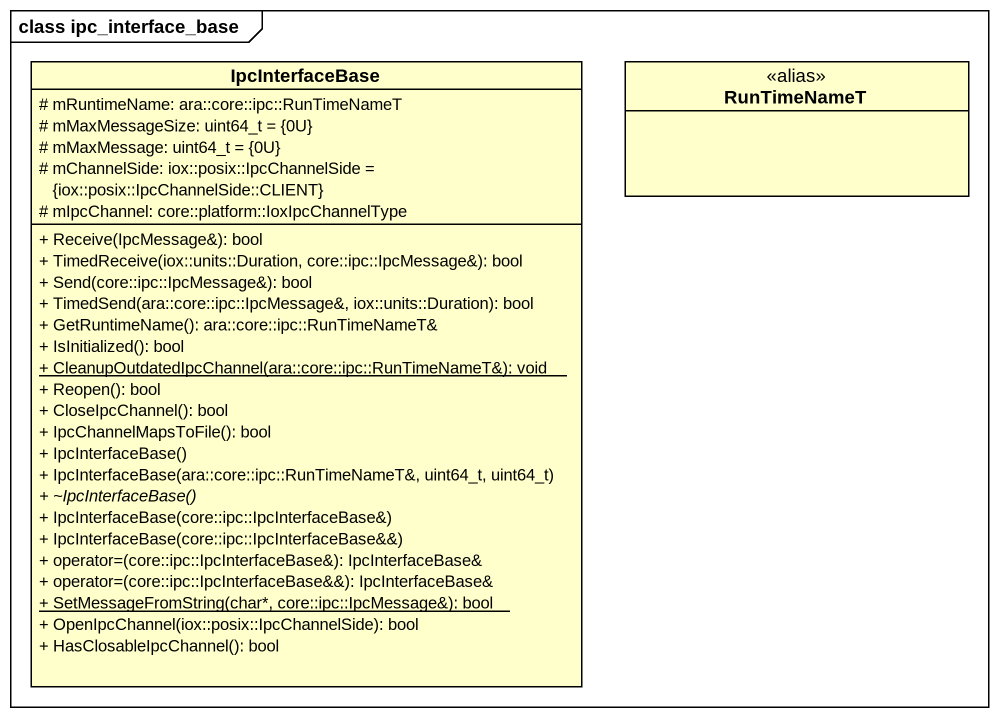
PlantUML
@startuml
mainframe class ipc_interface_base
hide circle
hide empty members
skinparam classAttributeIconSize 0
class IpcInterfaceBase {
  # mRuntimeName: ara::core::ipc::RunTimeNameT
  # mMaxMessageSize: uint64_t = {0U}
  # mMaxMessage: uint64_t = {0U}
  # mChannelSide: iox::posix::IpcChannelSide = {iox::posix::IpcChannelSide::CLIENT}
  # mIpcChannel: core::platform::IoxIpcChannelType
  + Receive(IpcMessage&): bool
  + TimedReceive(iox::units::Duration, core::ipc::IpcMessage&): bool
  + Send(core::ipc::IpcMessage&): bool
  + TimedSend(ara::core::ipc::IpcMessage&, iox::units::Duration): bool
  + GetRuntimeName(): ara::core::ipc::RunTimeNameT&
  + IsInitialized(): bool
  {static} + CleanupOutdatedIpcChannel(ara::core::ipc::RunTimeNameT&): void
  + Reopen(): bool
  + CloseIpcChannel(): bool
  + IpcChannelMapsToFile(): bool
  + IpcInterfaceBase()
  + IpcInterfaceBase(ara::core::ipc::RunTimeNameT&, uint64_t, uint64_t)
  {abstract} + ~IpcInterfaceBase()
  + IpcInterfaceBase(core::ipc::IpcInterfaceBase&)
  + IpcInterfaceBase(core::ipc::IpcInterfaceBase&&)
  + operator=(core::ipc::IpcInterfaceBase&): IpcInterfaceBase&
  + operator=(core::ipc::IpcInterfaceBase&&): IpcInterfaceBase&
  {static} + SetMessageFromString(char*, core::ipc::IpcMessage&): bool
  + OpenIpcChannel(iox::posix::IpcChannelSide): bool
  + HasClosableIpcChannel(): bool
}
class RunTimeNameT <<alias>>
@enduml
